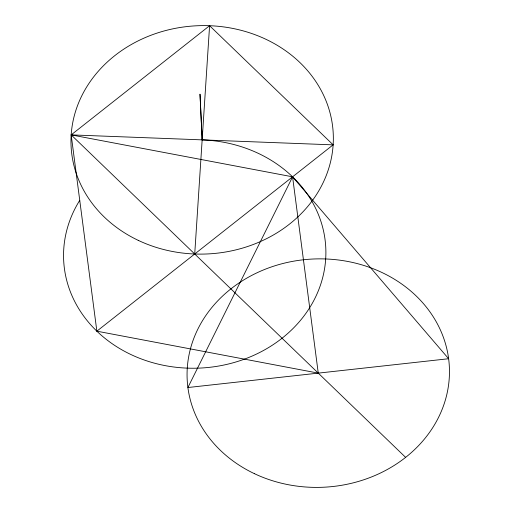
<?xml version="1.0" encoding="UTF-8"?>
<svg xmlns="http://www.w3.org/2000/svg" width="513" height="513" viewBox="0 0 513 513"><rect width="100%" height="100%" fill="white"/><g stroke="black" fill="none" stroke-linecap="round" stroke-linejoin="round"><path stroke-width="0.77" d="M200.006 94.251L202.154 139.869A131.206 114.2 -2.7 0 1 323.139 275.814A131.206 114.2 -2.7 0 1 149.289 361.678A131.206 114.2 -2.7 0 1 79.739 200.333M194.722 253.999L209.593 25.714L333.136 144.839L96.861 331.18L71.179 134.881L209.593 25.714M405.629 457.372L71.179 134.881L333.136 144.865M71.179 134.881L292.583 176.825L448.625 358.728L187.899 387.527L292.583 176.825L318.259 373.124L96.861 331.18M200.006 94.219L202.154 139.869M138.234 240.353A131.225 114.213 -2.7 0 0 333.335 136.682A131.225 114.213 -2.7 0 0 134.9 42.541A131.225 114.213 -2.7 0 0 138.234 240.353M254.32 473.627A131.238 114.226 -2.7 0 0 449.452 369.963A131.238 114.226 -2.7 0 0 251.011 275.789A131.238 114.226 -2.7 0 0 254.32 473.627"/></g></svg>
